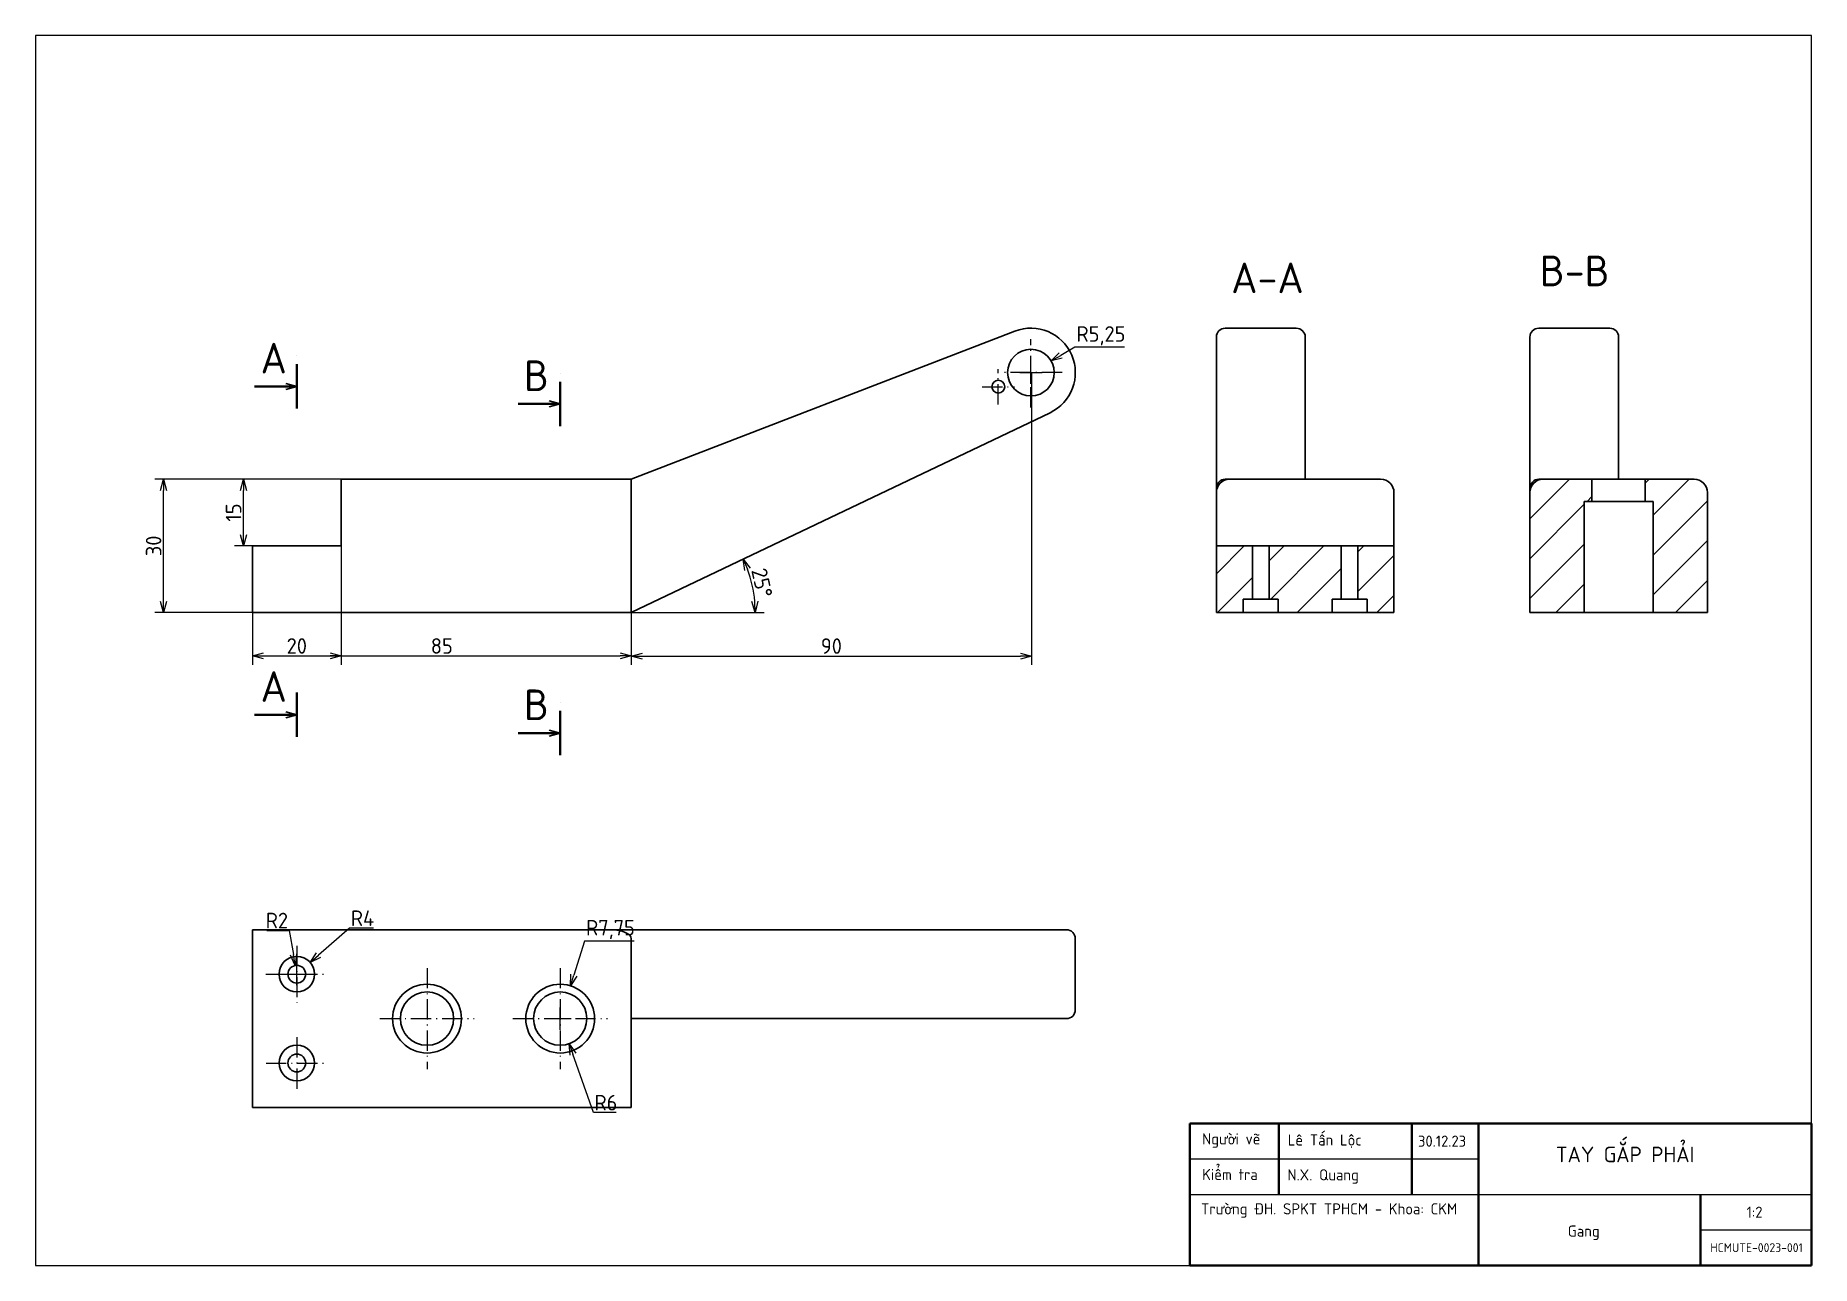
# Paper-space layout 'Sheet' of a CAD drawing. Header units: millimetres. Extents: x 10 to 410, y 10 to 287.
# The model-space entities are those that its viewports show. They can reach past a viewport. Long polylines and large blocks are cut down to what shows.
import ezdxf

# ---------------------------------------------------------------- set-up
doc = ezdxf.new("R2010")
doc.units = ezdxf.units.MM
doc.linetypes.add('Dash Dot', pattern=[7.03, 4.56, -1.14, 0.19, -1.14])
for name, color, linetype, lineweight in [('DuongTam', 7, 'Dash Dot', 13), ('NetDam', 7, 'Continuous', 35), ('Netmanh', 5, 'Continuous', 13)]:
    doc.layers.add(name, color=color, linetype=linetype, lineweight=lineweight)
doc.styles.add('Note Text (ISO)', font='tcvn+7284-2003r.ttf')
doc.dimstyles.new('Default (ISO)', dxfattribs={"dimtxt": 3.5, "dimasz": 2.5, "dimexe": 2, "dimexo": 0, "dimgap": 0.5, "dimtad": 0, "dimtih": 1, "dimtoh": 1, "dimtxsty": 'Note Text (ISO)', "dimblk": 'OPEN30', "dimblk1": 'OPEN30', "dimblk2": 'OPEN90', "dimcen": 2.5, "dimclrd": 256, "dimclre": 256, "dimclrt": 256, "dimazin": 0, "dimtfac": 1, "dimtofl": 0, "dimtmove": 0, "dimatfit": 3, "dimldrblk": 'OPEN30', "dimfxl": 1, "dimtolj": 1, "dimtzin": 0, "dimlwd": -1, "dimlwe": -1, "dimarcsym": 0})
doc.dimstyles.new('Default (ISO)$0', dxfattribs={"dimtxt": 3.5, "dimasz": 2.5, "dimexe": 2, "dimexo": 0, "dimgap": 0.5, "dimtad": 1, "dimtxsty": 'Note Text (ISO)', "dimblk": 'OPEN30', "dimblk1": 'OPEN30', "dimblk2": 'OPEN90', "dimcen": 2.5, "dimclrd": 256, "dimclre": 256, "dimclrt": 256, "dimazin": 0, "dimtfac": 1, "dimtofl": 0, "dimtmove": 0, "dimatfit": 3, "dimldrblk": 'OPEN30', "dimfxl": 1, "dimtolj": 1, "dimtzin": 0, "dimlwd": -1, "dimlwe": -1, "dimarcsym": 0})
doc.dimstyles.new('Default (ISO)$2', dxfattribs={"dimtxt": 3.5, "dimasz": 2.5, "dimexe": 2, "dimexo": 0, "dimgap": 0.5, "dimtad": 1, "dimtxsty": 'Note Text (ISO)', "dimblk": 'OPEN30', "dimblk1": 'OPEN30', "dimblk2": 'OPEN90', "dimcen": 2.5, "dimclrd": 256, "dimclre": 256, "dimclrt": 256, "dimazin": 0, "dimtfac": 1, "dimtofl": 0, "dimtmove": 0, "dimatfit": 3, "dimldrblk": 'OPEN30', "dimfxl": 1, "dimtolj": 1, "dimtzin": 0, "dimlwd": -1, "dimlwe": -1, "dimarcsym": 0})
doc.dimstyles.new('Default (ISO)$4', dxfattribs={"dimtxt": 3.5, "dimasz": 2.5, "dimexe": 2, "dimexo": 0, "dimgap": 0.5, "dimtad": 1, "dimtih": 1, "dimtoh": 1, "dimtxsty": 'Note Text (ISO)', "dimblk": 'OPEN30', "dimblk1": 'OPEN30', "dimblk2": 'OPEN90', "dimcen": 2.5, "dimclrd": 256, "dimclre": 256, "dimclrt": 256, "dimazin": 0, "dimtfac": 1, "dimtofl": 0, "dimtmove": 0, "dimatfit": 3, "dimldrblk": 'OPEN30', "dimfxl": 1, "dimtolj": 1, "dimtzin": 0, "dimlwd": -1, "dimlwe": -1, "dimarcsym": 0})

# ---------------------------------------------------------------- blocks, each defined once
blk = doc.blocks.new('_Open30')
at = {"color": 0, "linetype": 'ByBlock', "lineweight": -2}
for p, q in [((-1, 0.27), (0, 0)), ((0, 0), (-1, -0.27)), ((0, 0), (-1, 0))]:
    blk.add_line(p, q, dxfattribs=at)
blk = doc.blocks.new('_Open90')
at = {"color": 0, "linetype": 'ByBlock', "lineweight": -2}
for p, q in [((0, 0), (-1, 0)), ((-0.5, 0.5), (0, 0)), ((0, 0), (-0.5, -0.5))]:
    blk.add_line(p, q, dxfattribs=at)
blk = doc.blocks.new('*D18')
at = {"layer": 'Defpoints', "color": 0, "transparency": 16777216}
for p in [(58.85, 157.07), (144.18, 157.07), (144.18, 147.27)]:
    blk.add_point(p, dxfattribs=at)
at = {"layer": 'Netmanh', "linetype": 'Continuous', "transparency": 16777216}
for p, q in [((58.85, 157.07), (58.85, 145.27)), ((144.18, 157.07), (144.18, 145.27)), ((61.35, 147.27), (141.68, 147.27))]:
    blk.add_line(p, q, dxfattribs=at)
at = {"layer": 'Netmanh', "transparency": 16777216, "xscale": 2.5, "yscale": 2.5, "zscale": 2.5, "rotation": 180}
blk.add_blockref('_Open30', (58.85, 147.27), dxfattribs=at)
at = {"layer": 'Netmanh', "transparency": 16777216, "xscale": 2.5, "yscale": 2.5, "zscale": 2.5}
blk.add_blockref('_Open30', (144.18, 147.27), dxfattribs=at)
at = {"layer": 'Netmanh', "transparency": 16777216, "insert": (101.51, 149.52), "char_height": 3.5, "attachment_point": 5, "style": 'Note Text (ISO)'}
blk.add_mtext('\\A1;85', dxfattribs=at)
blk = doc.blocks.new('*D19')
at = {"layer": 'Defpoints', "color": 0, "transparency": 16777216}
for p in [(238.5, 202.06), (171.81, 161.2), (58.85, 157.07), (144.18, 157.07), (144.18, 157.07)]:
    blk.add_point(p, dxfattribs=at)
at = {"layer": 'Netmanh', "linetype": 'Continuous', "transparency": 16777216}
blk.add_line((144.18, 157.07), (174.12, 157.07), dxfattribs=at)
blk.add_arc((144.18, 157.07), 27.94, 5.1291, 20.3706, dxfattribs=at)
at = {"layer": 'Netmanh', "transparency": 16777216, "xscale": 2.5, "yscale": 2.5, "zscale": 2.5}
for p, rotation in [((169.39, 169.09), 112.935118898126), ((172.12, 157.07), 272.5645288228372)]:
    blk.add_blockref('_Open30', p, dxfattribs=dict(at, rotation=rotation))
at = {"layer": 'Netmanh', "transparency": 16777216, "insert": (173.62, 163.73), "char_height": 3.5, "attachment_point": 5, "rotation": 282.7498, "style": 'Note Text (ISO)'}
blk.add_mtext('\\A1;25°', dxfattribs=at)
blk = doc.blocks.new('*D20')
at = {"layer": 'Defpoints', "color": 0, "transparency": 16777216}
for p in [(56.85, 187.07), (78.85, 187.07), (78.85, 172.07)]:
    blk.add_point(p, dxfattribs=at)
at = {"layer": 'Netmanh', "linetype": 'Continuous', "transparency": 16777216}
for p, q in [((78.85, 187.07), (54.85, 187.07)), ((56.85, 174.57), (56.85, 184.57)), ((78.85, 172.07), (54.85, 172.07))]:
    blk.add_line(p, q, dxfattribs=at)
at = {"layer": 'Netmanh', "transparency": 16777216, "xscale": 2.5, "yscale": 2.5, "zscale": 2.5}
for p, rotation in [((56.85, 187.07), 90), ((56.85, 172.07), 270)]:
    blk.add_blockref('_Open30', p, dxfattribs=dict(at, rotation=rotation))
at = {"layer": 'Netmanh', "transparency": 16777216, "insert": (54.6, 179.57), "char_height": 3.5, "attachment_point": 5, "rotation": 90, "style": 'Note Text (ISO)'}
blk.add_mtext('\\A1;15', dxfattribs=at)
blk = doc.blocks.new('*D21')
at = {"layer": 'Defpoints', "color": 0, "transparency": 16777216}
for p in [(58.85, 172.07), (78.85, 172.07), (78.85, 147.27)]:
    blk.add_point(p, dxfattribs=at)
at = {"layer": 'Netmanh', "linetype": 'Continuous', "transparency": 16777216}
for p, q in [((58.85, 172.07), (58.85, 145.27)), ((78.85, 172.07), (78.85, 145.27)), ((61.35, 147.27), (76.35, 147.27))]:
    blk.add_line(p, q, dxfattribs=at)
at = {"layer": 'Netmanh', "transparency": 16777216, "xscale": 2.5, "yscale": 2.5, "zscale": 2.5, "rotation": 180}
blk.add_blockref('_Open30', (58.85, 147.27), dxfattribs=at)
at = {"layer": 'Netmanh', "transparency": 16777216, "xscale": 2.5, "yscale": 2.5, "zscale": 2.5}
blk.add_blockref('_Open30', (78.85, 147.27), dxfattribs=at)
at = {"layer": 'Netmanh', "transparency": 16777216, "insert": (68.85, 149.52), "char_height": 3.5, "attachment_point": 5, "style": 'Note Text (ISO)'}
blk.add_mtext('\\A1;20', dxfattribs=at)
blk = doc.blocks.new('*D22')
at = {"layer": 'Defpoints', "color": 0, "transparency": 16777216}
for p in [(234.31, 211.08), (144.18, 157.07), (234.31, 147.25)]:
    blk.add_point(p, dxfattribs=at)
at = {"layer": 'Netmanh', "linetype": 'Continuous', "transparency": 16777216}
for p, q in [((234.31, 211.08), (234.31, 145.25)), ((144.18, 157.07), (144.18, 145.25)), ((146.68, 147.25), (231.81, 147.25))]:
    blk.add_line(p, q, dxfattribs=at)
at = {"layer": 'Netmanh', "transparency": 16777216, "xscale": 2.5, "yscale": 2.5, "zscale": 2.5, "rotation": 180}
blk.add_blockref('_Open30', (144.18, 147.25), dxfattribs=at)
at = {"layer": 'Netmanh', "transparency": 16777216, "xscale": 2.5, "yscale": 2.5, "zscale": 2.5}
blk.add_blockref('_Open30', (234.31, 147.25), dxfattribs=at)
at = {"layer": 'Netmanh', "transparency": 16777216, "insert": (189.25, 149.5), "char_height": 3.5, "attachment_point": 5, "style": 'Note Text (ISO)'}
blk.add_mtext('\\A1;90', dxfattribs=at)
blk = doc.blocks.new('*D23')
at = {"layer": 'Defpoints', "color": 0, "transparency": 16777216}
for p in [(238.75, 213.7), (234.2, 211.08)]:
    blk.add_point(p, dxfattribs=at)
at = {"layer": 'Netmanh', "linetype": 'Continuous', "transparency": 16777216}
for p, q in [((244.12, 216.78), (240.92, 214.94)), ((255.3, 216.78), (244.12, 216.78))]:
    blk.add_line(p, q, dxfattribs=at)
at = {"layer": 'Netmanh', "transparency": 16777216}
for p, q in [((234.2, 208.58), (234.2, 213.58)), ((231.7, 211.08), (236.7, 211.08))]:
    blk.add_line(p, q, dxfattribs=at)
at = {"layer": 'Netmanh', "transparency": 16777216, "xscale": 2.5, "yscale": 2.5, "zscale": 2.5, "rotation": 209.8614264108609}
blk.add_blockref('_Open30', (238.75, 213.7), dxfattribs=at)
at = {"layer": 'Netmanh', "transparency": 16777216, "insert": (249.96, 219.38), "char_height": 3.5, "attachment_point": 5, "style": 'Note Text (ISO)'}
blk.add_mtext('\\A1;R5,25', dxfattribs=at)
blk = doc.blocks.new('*D24')
at = {"layer": 'Defpoints', "color": 0, "transparency": 16777216}
for p in [(38.85, 187.07), (78.85, 187.07), (58.85, 157.07)]:
    blk.add_point(p, dxfattribs=at)
at = {"layer": 'Netmanh', "linetype": 'Continuous', "transparency": 16777216}
for p, q in [((78.85, 187.07), (36.85, 187.07)), ((38.85, 159.57), (38.85, 184.57)), ((58.85, 157.07), (36.85, 157.07))]:
    blk.add_line(p, q, dxfattribs=at)
at = {"layer": 'Netmanh', "transparency": 16777216, "xscale": 2.5, "yscale": 2.5, "zscale": 2.5}
for p, rotation in [((38.85, 187.07), 90), ((38.85, 157.07), 270)]:
    blk.add_blockref('_Open30', p, dxfattribs=dict(at, rotation=rotation))
at = {"layer": 'Netmanh', "transparency": 16777216, "insert": (36.6, 172.07), "char_height": 3.5, "attachment_point": 5, "rotation": 90, "style": 'Note Text (ISO)'}
blk.add_mtext('\\A1;30', dxfattribs=at)
blk = doc.blocks.new('*D25')
at = {"layer": 'Defpoints', "color": 0, "transparency": 16777216}
for p in [(130.5, 72.99), (128.18, 65.6)]:
    blk.add_point(p, dxfattribs=at)
at = {"layer": 'Netmanh', "linetype": 'Continuous', "transparency": 16777216}
for p, q in [((133.65, 83.06), (131.24, 75.38)), ((144.82, 83.06), (133.65, 83.06))]:
    blk.add_line(p, q, dxfattribs=at)
at = {"layer": 'Netmanh', "transparency": 16777216}
for p, q in [((128.18, 63.1), (128.18, 68.1)), ((125.68, 65.6), (130.68, 65.6))]:
    blk.add_line(p, q, dxfattribs=at)
at = {"layer": 'Netmanh', "transparency": 16777216, "xscale": 2.5, "yscale": 2.5, "zscale": 2.5, "rotation": 252.600519715387}
blk.add_blockref('_Open30', (130.5, 72.99), dxfattribs=at)
at = {"layer": 'Netmanh', "transparency": 16777216, "insert": (139.49, 85.66), "char_height": 3.5, "attachment_point": 5, "style": 'Note Text (ISO)'}
blk.add_mtext('\\A1;R7,75', dxfattribs=at)
blk = doc.blocks.new('*D26')
at = {"layer": 'Defpoints', "color": 0, "transparency": 16777216}
for p in [(128.18, 65.6), (130.19, 59.94)]:
    blk.add_point(p, dxfattribs=at)
at = {"layer": 'Netmanh', "transparency": 16777216}
for p, q in [((128.18, 63.1), (128.18, 68.1)), ((125.68, 65.6), (130.68, 65.6))]:
    blk.add_line(p, q, dxfattribs=at)
at = {"layer": 'Netmanh', "linetype": 'Continuous', "transparency": 16777216}
for p, q in [((135.7, 44.42), (131.02, 57.59)), ((140.75, 44.42), (135.7, 44.42))]:
    blk.add_line(p, q, dxfattribs=at)
at = {"layer": 'Netmanh', "transparency": 16777216, "xscale": 2.5, "yscale": 2.5, "zscale": 2.5, "rotation": 109.5466837728937}
blk.add_blockref('_Open30', (130.19, 59.94), dxfattribs=at)
at = {"layer": 'Netmanh', "transparency": 16777216, "insert": (138.47, 46.67), "char_height": 3.5, "attachment_point": 5, "style": 'Note Text (ISO)'}
blk.add_mtext('\\A1;R6', dxfattribs=at)
blk = doc.blocks.new('*D27')
at = {"layer": 'Defpoints', "color": 0, "transparency": 16777216}
for p in [(71.86, 78.23), (68.85, 75.6)]:
    blk.add_point(p, dxfattribs=at)
at = {"layer": 'Netmanh', "linetype": 'Continuous', "transparency": 16777216}
for p, q in [((80.69, 85.96), (73.74, 79.88)), ((86.09, 85.96), (80.69, 85.96))]:
    blk.add_line(p, q, dxfattribs=at)
at = {"layer": 'Netmanh', "transparency": 16777216}
for p, q in [((68.85, 73.1), (68.85, 78.1)), ((66.35, 75.6), (71.35, 75.6))]:
    blk.add_line(p, q, dxfattribs=at)
at = {"layer": 'Netmanh', "transparency": 16777216, "xscale": 2.5, "yscale": 2.5, "zscale": 2.5, "rotation": 221.1988112475975}
blk.add_blockref('_Open30', (71.86, 78.23), dxfattribs=at)
at = {"layer": 'Netmanh', "transparency": 16777216, "insert": (83.64, 88.21), "char_height": 3.5, "attachment_point": 5, "style": 'Note Text (ISO)'}
blk.add_mtext('\\A1;R4', dxfattribs=at)
blk = doc.blocks.new('*D28')
at = {"layer": 'Defpoints', "color": 0, "transparency": 16777216}
for p in [(68.51, 77.57), (68.85, 75.6)]:
    blk.add_point(p, dxfattribs=at)
at = {"layer": 'Netmanh', "linetype": 'Continuous', "transparency": 16777216}
for p, q in [((62.08, 85.44), (67.13, 85.44)), ((67.13, 85.44), (68.08, 80.03))]:
    blk.add_line(p, q, dxfattribs=at)
at = {"layer": 'Netmanh', "transparency": 16777216}
for p, q in [((68.85, 73.1), (68.85, 78.1)), ((66.35, 75.6), (71.35, 75.6))]:
    blk.add_line(p, q, dxfattribs=at)
at = {"layer": 'Netmanh', "transparency": 16777216, "xscale": 2.5, "yscale": 2.5, "zscale": 2.5, "rotation": 279.9051674732475}
blk.add_blockref('_Open30', (68.51, 77.57), dxfattribs=at)
at = {"layer": 'Netmanh', "transparency": 16777216, "insert": (64.36, 87.69), "char_height": 3.5, "attachment_point": 5, "style": 'Note Text (ISO)'}
blk.add_mtext('\\A1;R2', dxfattribs=at)

msp = doc.modelspace()

# ---------------------------------------------------------------- hatches: boundary and pattern name
at = {"layer": 'DuongTam'}
h = msp.add_hatch(dxfattribs=at)
h.set_pattern_fill('ANSI31', color=256, scale=2)
h.set_pattern_definition([(45, (9.025, -124.0787), (-4.49013, 4.49013), [])])
h.paths.add_polyline_path([(498.79, 335.62), (511.04, 335.62), (511.04, 360.62), (512.79, 360.62), (512.79, 365.62), (501.79, 365.62, 0.414214), (498.79, 362.62)])
h.paths.add_polyline_path([(538.79, 362.62, 0.414214), (535.79, 365.62), (524.79, 365.62), (524.79, 360.62), (526.54, 360.62), (526.54, 335.62), (538.79, 335.62)])
h = msp.add_hatch(dxfattribs=at)
h.set_pattern_fill('ANSI31', color=256, scale=2)
h.set_pattern_definition([(45, (22.6236, -124.0787), (-4.49013, 4.49013), [])])
h.paths.add_polyline_path([(440.07, 350.62), (440.07, 338.62), (442.13, 338.62), (442.13, 335.62), (454.24, 335.62), (454.24, 338.62), (456.3, 338.62), (456.3, 350.62)])
h.paths.add_polyline_path([(436.3, 350.62), (428.19, 350.62), (428.19, 335.62), (434.24, 335.62), (434.24, 338.62), (436.3, 338.62)])
h.paths.add_polyline_path([(468.19, 350.62), (460.07, 350.62), (460.07, 338.62), (462.13, 338.62), (462.13, 335.62), (468.19, 335.62)])

# ---------------------------------------------------------------- linework, layer by layer
for p, q in [((386.42, 381.79), (386.42, 397.16)), ((379.07, 382.49), (379.07, 390.45)), ((393.42, 389.64), (379.66, 389.64)), ((375.42, 386.47), (382.73, 386.47)), ((221.07, 260.55), (221.07, 247.75)), ((214.13, 254.15), (227.99, 254.15)), ((250.4, 255.54), (250.4, 232.76)), ((280.4, 255.54), (280.4, 232.76)), ((239.76, 244.15), (261.04, 244.15)), ((269.76, 244.15), (291.04, 244.15)), ((221.07, 239.96), (221.07, 228.33)), ((214.15, 234.15), (228, 234.15))]:
    msp.add_line(p, q, dxfattribs=at)
at = {"layer": 'NetDam', "color": 7, "linetype": 'Continuous', "lineweight": 25}
for p, q in [((382.82, 398.97), (296.4, 365.62)), ((428.19, 397.64), (428.19, 397.1)), ((428.19, 397.1), (428.19, 362.62)), ((430.19, 399.64), (446.19, 399.64)), ((448.19, 397.1), (448.19, 397.64)), ((448.19, 365.62), (448.19, 397.1)), ((498.79, 397.64), (498.79, 397.1)), ((498.79, 397.1), (498.79, 362.62)), ((500.79, 399.64), (516.79, 399.64)), ((518.79, 397.1), (518.79, 397.64)), ((518.79, 365.62), (518.79, 397.1)), ((296.4, 335.62), (390.73, 380.61)), ((295.4, 365.62), (231.07, 365.62)), ((231.07, 362.62), (231.07, 365.62)), ((296.4, 365.62), (295.4, 365.62)), ((296.4, 362.62), (296.4, 365.62)), ((430.19, 365.62), (431.19, 365.62)), ((465.19, 365.62), (431.19, 365.62)), ((431.19, 365.62), (442.19, 365.62)), ((442.19, 365.62), (454.19, 365.62)), ((454.19, 365.62), (465.19, 365.62)), ((500.79, 365.62), (501.79, 365.62)), ((535.79, 365.62), (501.79, 365.62)), ((501.79, 365.62), (512.79, 365.62)), ((512.79, 365.62), (512.79, 360.62)), ((512.79, 365.62), (524.79, 365.62)), ((524.79, 360.62), (524.79, 365.62)), ((524.79, 365.62), (535.79, 365.62)), ((231.07, 362.62), (231.07, 350.62)), ((296.4, 335.62), (296.4, 362.62)), ((428.19, 362.62), (428.19, 350.62)), ((428.19, 335.62), (428.19, 362.62)), ((468.19, 362.62), (468.19, 350.62)), ((468.19, 335.62), (468.19, 362.62)), ((498.79, 362.62), (498.79, 350.62)), ((498.79, 335.62), (498.79, 362.62)), ((511.04, 360.62), (511.04, 335.62)), ((512.79, 360.62), (511.04, 360.62)), ((512.79, 360.62), (524.79, 360.62)), ((526.54, 360.62), (524.79, 360.62)), ((526.54, 335.62), (526.54, 360.62)), ((538.79, 362.62), (538.79, 350.62)), ((538.79, 335.62), (538.79, 362.62)), ((231.07, 350.62), (211.07, 350.62)), ((211.07, 350.62), (211.07, 335.62)), ((428.19, 335.62), (428.19, 350.62)), ((436.3, 350.62), (428.19, 350.62)), ((428.19, 350.62), (428.19, 335.62)), ((436.3, 350.62), (436.3, 338.62)), ((436.3, 350.62), (440.07, 350.62)), ((440.07, 338.62), (440.07, 350.62)), ((456.3, 350.62), (440.07, 350.62)), ((456.3, 350.62), (456.3, 338.62)), ((456.3, 350.62), (460.07, 350.62)), ((460.07, 338.62), (460.07, 350.62)), ((468.19, 350.62), (460.07, 350.62)), ((468.19, 335.62), (468.19, 350.62)), ((468.19, 350.62), (468.19, 335.62)), ((498.79, 350.62), (498.79, 335.62)), ((538.79, 350.62), (538.79, 335.62)), ((434.24, 338.62), (434.24, 335.62)), ((434.24, 338.62), (436.3, 338.62)), ((436.3, 338.62), (440.07, 338.62)), ((440.07, 338.62), (442.13, 338.62)), ((442.13, 335.62), (442.13, 338.62)), ((454.24, 338.62), (454.24, 335.62)), ((454.24, 338.62), (456.3, 338.62)), ((456.3, 338.62), (460.07, 338.62)), ((460.07, 338.62), (462.13, 338.62)), ((462.13, 335.62), (462.13, 338.62)), ((296.4, 335.62), (211.07, 335.62)), ((428.19, 335.62), (434.24, 335.62)), ((428.19, 335.62), (468.19, 335.62)), ((428.19, 335.62), (440.44, 335.62)), ((442.13, 335.62), (434.24, 335.62)), ((455.94, 335.62), (440.44, 335.62)), ((442.13, 335.62), (454.24, 335.62)), ((462.13, 335.62), (454.24, 335.62)), ((455.94, 335.62), (468.19, 335.62)), ((462.13, 335.62), (468.19, 335.62)), ((498.79, 335.62), (538.79, 335.62)), ((498.79, 335.62), (511.04, 335.62)), ((526.54, 335.62), (511.04, 335.62)), ((526.54, 335.62), (538.79, 335.62)), ((211.07, 264.15), (211.07, 224.15)), ((291.76, 264.15), (211.07, 264.15)), ((291.76, 264.15), (389.87, 264.15)), ((389.87, 264.15), (394.42, 264.15)), ((296.4, 262.15), (296.4, 246.15)), ((396.42, 246.15), (396.42, 262.15)), ((296.4, 224.15), (296.4, 246.15)), ((389.87, 244.15), (296.4, 244.15)), ((394.42, 244.15), (389.87, 244.15)), ((296.4, 224.15), (211.07, 224.15))]:
    msp.add_line(p, q, dxfattribs=at)
for centre, radius in [((386.42, 389.64), 5.25), ((379.07, 386.47), 1.45), ((221.07, 254.15), 4), ((221.07, 254.15), 2), ((250.4, 244.15), 7.75), ((250.4, 244.15), 6), ((280.4, 244.15), 7.75), ((280.4, 244.15), 6), ((221.07, 234.15), 4), ((221.07, 234.15), 2)]:
    msp.add_circle(centre, radius, dxfattribs=at)
for centre, radius, start, end in [((386.42, 389.64), 10, 295.4996, 111.0989), ((430.19, 397.64), 2, 90, 180), ((446.19, 397.64), 2, 0, 90), ((500.79, 397.64), 2, 90, 180), ((516.79, 397.64), 2, 0, 90), ((431.19, 362.62), 3, 90, 180), ((465.19, 362.62), 3, 0, 90), ((465.19, 362.62), 3, 0, 90), ((501.79, 362.62), 3, 90, 180), ((535.79, 362.62), 3, 0, 90), ((535.79, 362.62), 3, 0, 90), ((394.42, 262.15), 2, 0, 90), ((394.42, 246.15), 2, 270, 0)]:
    msp.add_arc(centre, radius, start, end, dxfattribs=at)
at = {"layer": 'NetDam', "color": 7, "linetype": 'Continuous', "lineweight": 25, "extrusion": (0, 0, -1)}
for centre in [(430.19, 363.48), (500.79, 363.48)]:
    msp.add_ellipse(centre, major_axis=(0, 2.14), ratio=0.932961, start_param=4.712389, end_param=6.283185, dxfattribs=at)
at = {"layer": 'NetDam', "color": 7, "linetype": 'Continuous', "lineweight": 25}
msp.add_ellipse((291.76, 262.15), major_axis=(-4.65, 0), ratio=0.430506, start_param=3.141593, end_param=4.712389, dxfattribs=at)

psp = doc.layouts.new('Sheet')

# ---------------------------------------------------------------- linework, layer by layer
at = {"layer": 'DuongTam'}
for p, q in [((68.85, 214.878), (68.85, 214.878)), ((128.178, 210.913), (128.178, 210.913)), ((128.178, 136.796), (128.178, 136.796))]:
    psp.add_line(p, q, dxfattribs=at)
at = {"layer": 'NetDam'}
for p, q in [((68.85, 202.986), (68.85, 212.986)), ((128.178, 199.021), (128.178, 209.021)), ((68.85, 129.03), (68.85, 139.03)), ((128.178, 124.904), (128.178, 134.904)), ((270, 42), (410, 42)), ((270, 10), (270, 42)), ((290, 42), (290, 26)), ((320, 42), (320, 26)), ((335, 42), (335, 10)), ((410, 42), (410, 10)), ((385, 26), (385, 10)), ((410, 10), (270, 10))]:
    psp.add_line(p, q, dxfattribs=at)
at = {"layer": 'Netmanh'}
for p, q in [((270, 34), (335, 34)), ((270, 26), (410, 26)), ((385, 18), (410, 18))]:
    psp.add_line(p, q, dxfattribs=at)

# ---------------------------------------------------------------- texts
at = {"layer": 'NetDam', "style": 'Note Text (ISO)'}
for s, height, p in [('B-B', 6.9047, (348.808, 230.543)), ('A-A', 6.9047, (279.306, 228.974)), ('A', 6.905, (60.688, 210.895)), ('B', 6.905, (120.015, 206.93)), ('A', 6.905, (60.688, 136.939)), ('B', 6.905, (120.015, 132.813))]:
    psp.add_text(s, height=height, dxfattribs=at).set_placement(p)
at = {"layer": 'NetDam', "attachment_point": 1}
for s, insert, char_height in [('{\\fTCVN 7284|b0|i0|c0|p34;Lê Tấn Lộc}', (292.04, 39.511), 2.5), ('{\\fTCVN 7284|b0|i0|c0|p34;Người vẽ}', (272.75, 39.75), 2.5), ('{\\fTCVN 7284|b0|i0|c0|p34;30.12.23}', (321.374, 39.25), 2.5), ('{\\fTCVN 7284|b0|i0|c0|p34;TAY GẮP PHẢI}', (352.44, 36.75), 3.5), ('{\\fTCVN 7284|b0|i0|c0|p34;Kiểm tra}', (272.75, 31.75), 2.5), ('{\\fTCVN 7284|b0|i0|c0|p34;N.X. Quang}', (291.963, 31.666), 2.5), ('{\\fTCVN 7284|b0|i0|c0|p34;Trường ĐH. SPKT TPHCM - Khoa: CKM}', (272.498, 24), 2.5), ('{\\fTCVN 7284|b0|i0|c0|p34;1:2}', (395.374, 23.25), 2.5), ('{\\fTCVN 7284|b0|i0|c0|p34;Gang}', (355.11, 19), 2.5), ('{\\fTCVN 7284|b0|i0|c0|p34;HCMUTE-0023-001}', (387.215, 15.017), 2)]:
    psp.add_mtext(s, dxfattribs=dict(at, insert=insert, char_height=char_height))

# ---------------------------------------------------------------- dimensions: what is measured, and where the dimension line sits
at = {"layer": 'Netmanh'}
for center, mpoint, override, picture, middle in [((234.198, 211.083), (238.751, 213.697), {"dimlfac": -1, "dimpost": ''}, '*D23', (249.962, 216.783)), ((68.85, 75.597), (68.506, 77.568), {"dimlfac": -1}, '*D28', (64.356, 85.445)), ((68.85, 75.597), (71.86, 78.232), {"dimlfac": -1, "dimpost": ''}, '*D27', (83.638, 85.96)), ((128.178, 65.597), (130.495, 72.993), {"dimlfac": -1, "dimpost": ''}, '*D25', (139.487, 83.059)), ((128.178, 65.597), (130.185, 59.942), {"dimlfac": -1, "dimpost": ''}, '*D26', (138.473, 44.415))]:
    dim = psp.add_radius_dim(center=center, mpoint=mpoint, dimstyle='Default (ISO)$4', override=override, dxfattribs=at)
    dim.commit()
    dim.dimension.update_dxf_attribs({"geometry": picture, "text_midpoint": middle, "dimtype": 164})
for base, p1, p2, override, picture, middle in [((234.312, 147.247), (144.179, 157.067), (234.312, 211.083), {"dimdec": 0, "dimlfac": -1}, '*D22', (189.246, 147.247)), ((78.851, 147.275), (58.85, 172.068), (78.851, 172.068), {"dimlfac": -1}, '*D21', (68.85, 147.275)), ((144.179, 147.275), (58.85, 157.067), (144.179, 157.067), {"dimdec": 0, "dimlfac": -1}, '*D18', (101.514, 147.275))]:
    dim = psp.add_linear_dim(base=base, p1=p1, p2=p2, dimstyle='Default (ISO)$0', override=override, dxfattribs=at)
    dim.commit()
    dim.dimension.update_dxf_attribs({"geometry": picture, "text_midpoint": middle, "dimtype": 160})
dim = psp.add_angular_dim_2l(base=(171.808, 161.196), line1=((144.179, 157.067), (58.85, 157.067)), line2=((144.179, 157.067), (238.503, 202.057)), dimstyle='Default (ISO)$2', override={"dimlfac": -1, "dimadec": 0}, dxfattribs=at)
dim.commit()
dim.dimension.update_dxf_attribs({"geometry": '*D19', "text_midpoint": (173.621, 163.729)})
for base, p1, picture, middle in [((38.85, 187.069), (58.85, 157.067), '*D24', (36.6, 172.068)), ((56.85, 187.069), (78.851, 172.068), '*D20', (54.6, 179.569))]:
    dim = psp.add_linear_dim(base=base, p1=p1, p2=(78.851, 187.069), angle=90, dimstyle='Default (ISO)$0', override={"dimlfac": -1, "dimpost": ''}, dxfattribs=at)
    dim.commit()
    dim.dimension.update_dxf_attribs({"geometry": picture, "text_midpoint": middle})

# ---------------------------------------------------------------- leaders
at = {"layer": 'NetDam'}
for points in [[(68.85, 207.986), (59.35, 207.986)], [(128.178, 204.021), (118.678, 204.021)], [(68.85, 134.03), (59.35, 134.03)], [(128.178, 129.904), (118.678, 129.904)]]:
    psp.add_leader(points, dimstyle='Default (ISO)', dxfattribs=at)

# ---------------------------------------------------------------- viewports
psp.add_viewport(center=(210, 148.5), size=(400, 277), view_center_point=(362.224, 327.053), view_height=277, dxfattribs=at)

doc.saveas('drawing.dxf')
